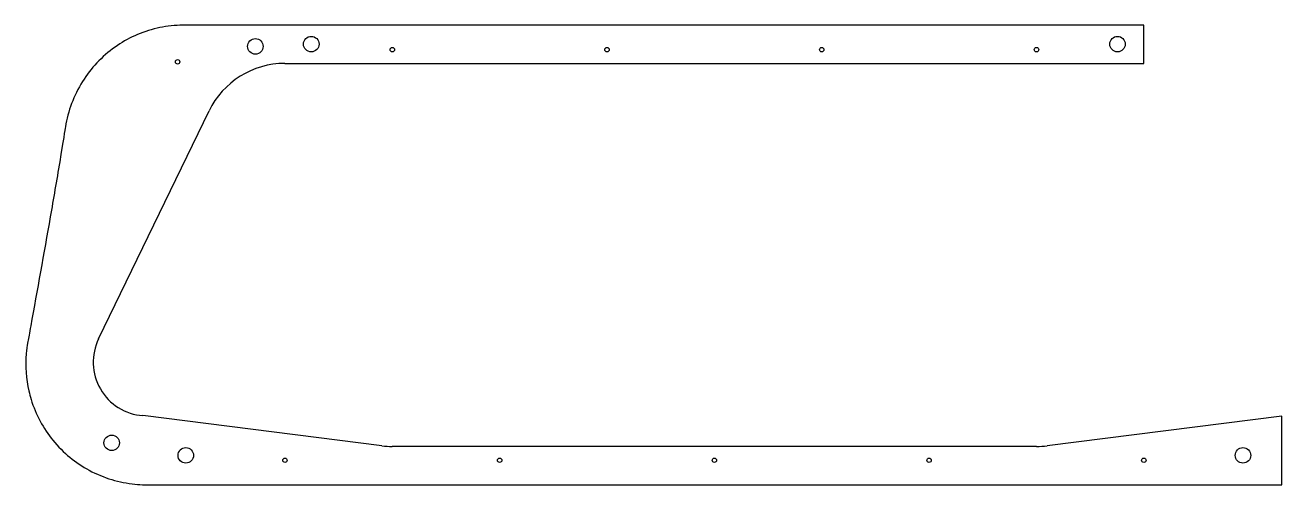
# Model space of a CAD drawing. Header units: millimetres. Extents: x -449 to 370, y -150 to 150.
import ezdxf

# ---------------------------------------------------------------- set-up
doc = ezdxf.new("R2010")
doc.units = ezdxf.units.MM
doc.layers.get('0').update_dxf_attribs({"linetype": 'CONTINUOUS'})

msp = doc.modelspace()

# ---------------------------------------------------------------- linework, layer by layer
for p, q in [((280, 150), (-345.52, 150)), ((280, 125), (280, 150)), ((-280, 125), (280, 125)), ((-401.5, -54.75), (-329.5, 93.97)), ((-216.89, -124.57), (-372.61, -104.9)), ((370, -105.23), (216.89, -124.57)), ((370, -150), (370, -105.23)), ((210, -125), (-210, -125))]:
    msp.add_line(p, q)
for centre, radius in [((-299.27, 136.1), 5.06), ((-262.84, 137.59), 5.06), ((262.84, 137.59), 5.06), ((-210, 134), 1.45), ((-70, 134), 1.45), ((70, 134), 1.45), ((210, 134), 1.45), ((-350, 126.02), 1.45), ((-392.96, -122.65), 5.06), ((-344.63, -130.83), 5.06), ((344.63, -130.83), 5.06), ((-280, -134), 1.45), ((-140, -134), 1.45), ((0, -134), 1.45), ((140, -134), 1.45), ((280, -134), 1.45)]:
    msp.add_circle(centre, radius)
for centre, radius, start, end in [((-280, 70), 55, 90, 154.16659), ((-370, -70), 35, 154.16659, 265.7263), ((-210, -70), 55, 262.8028, 270), ((210, -70), 55, 270, 277.1972)]:
    msp.add_arc(centre, radius, start, end)
for points, knots in [([(-345.52, 150), (-346.95, 150), (-347.62, 149.98), (-353.61, 149.75), (-358.6, 149.06), (-373.5, 145.6), (-382.76, 141.32), (-399.51, 129.47), (-406.6, 121.77), (-417.78, 103.93), (-421.42, 93.85), (-423.41, 81.86), (-424.63, 74.14), (-428.91, 48.58), (-431, 36.46), (-437.26, 0.69), (-441.53, -22.97), (-446.63, -51.05), (-447.19, -54.17), (-447.61, -56.45)], [-245.225299, -245.225299, -245.225299, -245.225299, -243.902472, -243.902472, -235.52642, -235.52642, -217.644544, -217.644544, -198.153523, -198.153523, -176.969104, -176.969104, -173.265534, -173.265534, -169.849718, -169.849718, -162.672185, -162.672185, -161.188971, -161.188971, -161.188971, -161.188971]), ([(-447.61, -56.45), (-448.27, -60.08), (-448.45, -61.59), (-449.4, -72.79), (-448.76, -81), (-446.98, -88.8)], [-161.188971, -161.188971, -161.188971, -161.188971, -158.825062, -158.825062, -151.813157, -151.813157, -151.813157, -151.813157]), ([(-446.98, -88.8), (-446.56, -90.64), (-446.07, -92.46), (-442.47, -104.28), (-437.54, -113.29), (-424.57, -129.22), (-416.45, -135.77), (-398.09, -145.66), (-387.94, -148.62), (-373, -150.09), (-371.6, -150), (-347.23, -150), (-337.53, -150), (-312.66, -150), (-297.67, -150), (-251.54, -150), (-220.91, -150), (-126.42, -150), (-63.6, -150), (124.47, -150), (247.77, -150), (368.43, -150), (369.2, -150), (370, -150)], [-151.813157, -151.813157, -151.813157, -151.813157, -150.153522, -150.153522, -140.894356, -140.894356, -130.933229, -130.933229, -120.251256, -120.251256, -115.196093, -115.196093, -111.687578, -111.687578, -105.947167, -105.947167, -93.528697, -93.528697, -66.572202, -66.572202, -10.567369, -10.567369, -10.225931, -10.225931, -10.225931, -10.225931])]:
    msp.add_open_spline(points, degree=3, knots=knots)

doc.saveas('drawing.dxf')
